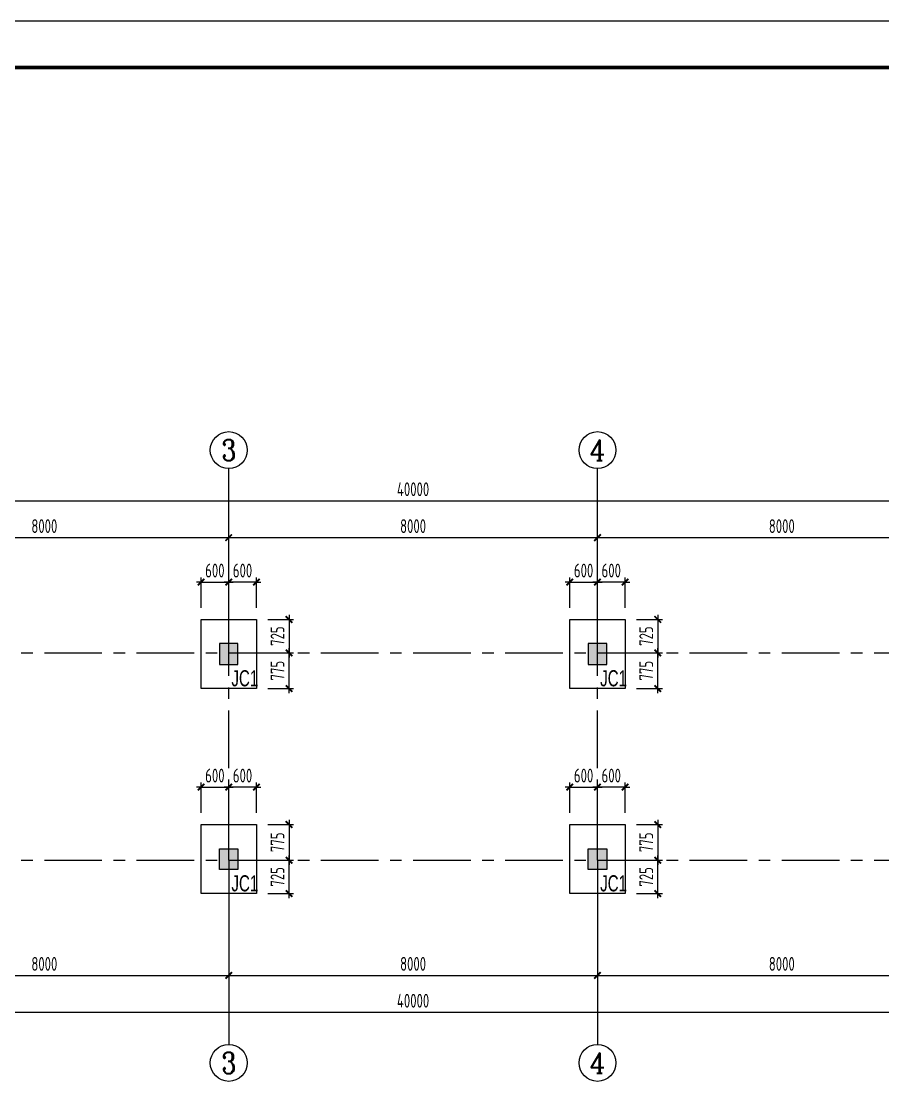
# Model space of a CAD drawing. Extents: x -544850 to 241437, y -10347 to 32059.
# Drawn here: x -397639 to -378952, y 8490 to 31653 of the extents above; entities that cross this region are included whole.
import ezdxf
from ezdxf.enums import TextEntityAlignment as Align

# ---------------------------------------------------------------- set-up
doc = ezdxf.new("R2010")
doc.units = 0
doc.header["$LTSCALE"] = 1000
doc.linetypes.add('CENTER', pattern=[2, 1.25, -0.25, 0.25, -0.25])
doc.layers.get('0').update_dxf_attribs({"linetype": 'CONTINUOUS'})
doc.layers.get('Defpoints').update_dxf_attribs({"linetype": 'CONTINUOUS'})
for name, color, linetype in [('AXIS', 253, 'CENTER'), ('AXIS_DIM', 3, 'CONTINUOUS'), ('COLU', 7, 'CONTINUOUS'), ('COLU_HATCH', 251, 'CONTINUOUS'), ('TEXT', 7, 'CONTINUOUS'), ('图框(锁住)', 7, 'CONTINUOUS')]:
    doc.layers.add(name, color=color, linetype=linetype)
doc.styles.add('_TCH_AXIS', font='COMPLEX', dxfattribs={"bigfont": 'GBCBIG'})
doc.styles.add('TSSD_Dimension', font='tssdeng.shx', dxfattribs={"width": 0.7, "bigfont": 'hztxt.shx'})
doc.styles.add('TSSD_Rein', font='天和字符.shx', dxfattribs={"width": 0.7, "bigfont": '天和汉字.shx'})
doc.dimstyles.new('TSSD_100_100', dxfattribs={"dimtxt": 300, "dimasz": 100, "dimexe": 100, "dimexo": 250, "dimgap": 100, "dimtad": 1, "dimdec": 0, "dimzin": 0, "dimdsep": 46, "dimtxsty": 'TSSD_Dimension', "dimblk": 'ARCHTICK', "dimblk1": 'ARCHTICK', "dimblk2": 'ARCHTICK', "dimcen": 0, "dimdle": 100, "dimclrt": 7, "dimadec": 0, "dimazin": 0, "dimtfac": 1, "dimtdec": 0, "dimtix": 1, "dimtmove": 2, "dimatfit": 3, "dimldrblk": 'ARCHTICK', "dimfxl": 0, "dimtolj": 1, "dimtzin": 0, "dimarcsym": 0})

# ---------------------------------------------------------------- blocks, each defined once
blk = doc.blocks.new('_ArchTick')
at = {"color": 0, "linetype": 'ByBlock', "const_width": 0.4}
blk.add_lwpolyline([(-0.71, -0.71), (0.71, 0.71)], dxfattribs=at)
blk = doc.blocks.new('*D297')
at = {"layer": 'AXIS_DIM', "color": 0, "lineweight": -2, "transparency": 16777216}
for p, q in [((-409140, 18198), (-409140, 21348)), ((-369140, 18198), (-369140, 21348)), ((-409240, 21248), (-369040, 21248))]:
    blk.add_line(p, q, dxfattribs=at)
at = {"layer": 'Defpoints', "color": 0, "transparency": 16777216}
for p in [(-369140, 21248), (-409140, 17948), (-369140, 17948)]:
    blk.add_point(p, dxfattribs=at)
at = {"layer": 'AXIS_DIM', "color": 0, "lineweight": -2, "transparency": 16777216, "xscale": 100, "yscale": 100, "zscale": 100, "rotation": 180}
blk.add_blockref('_ArchTick', (-409140, 21248), dxfattribs=at)
at = {"layer": 'AXIS_DIM', "color": 0, "lineweight": -2, "transparency": 16777216, "xscale": 100, "yscale": 100, "zscale": 100}
blk.add_blockref('_ArchTick', (-369140, 21248), dxfattribs=at)
at = {"layer": 'AXIS_DIM', "color": 7, "transparency": 16777216, "insert": (-389140, 21498), "char_height": 300, "attachment_point": 5, "style": 'TSSD_Dimension'}
blk.add_mtext('\\A1;40000', dxfattribs=at)
blk = doc.blocks.new('*D299')
at = {"layer": 'AXIS_DIM', "color": 0, "lineweight": -2, "transparency": 16777216}
for p, q in [((-401240, 20448), (-393040, 20448)), ((-401140, 18198), (-401140, 20548)), ((-393140, 18198), (-393140, 20548))]:
    blk.add_line(p, q, dxfattribs=at)
at = {"layer": 'Defpoints', "color": 0, "transparency": 16777216}
for p in [(-393140, 20448), (-401140, 17948), (-393140, 17948)]:
    blk.add_point(p, dxfattribs=at)
at = {"layer": 'AXIS_DIM', "color": 0, "lineweight": -2, "transparency": 16777216, "xscale": 100, "yscale": 100, "zscale": 100, "rotation": 180}
blk.add_blockref('_ArchTick', (-401140, 20448), dxfattribs=at)
at = {"layer": 'AXIS_DIM', "color": 0, "lineweight": -2, "transparency": 16777216, "xscale": 100, "yscale": 100, "zscale": 100}
blk.add_blockref('_ArchTick', (-393140, 20448), dxfattribs=at)
at = {"layer": 'AXIS_DIM', "color": 7, "transparency": 16777216, "insert": (-397140, 20698), "char_height": 300, "attachment_point": 5, "style": 'TSSD_Dimension'}
blk.add_mtext('\\A1;8000', dxfattribs=at)
blk = doc.blocks.new('*D300')
at = {"layer": 'AXIS_DIM', "color": 0, "lineweight": -2, "transparency": 16777216}
for p, q in [((-393240, 20448), (-385040, 20448)), ((-393140, 18198), (-393140, 20548)), ((-385140, 18198), (-385140, 20548))]:
    blk.add_line(p, q, dxfattribs=at)
at = {"layer": 'Defpoints', "color": 0, "transparency": 16777216}
for p in [(-385140, 20448), (-393140, 17948), (-385140, 17948)]:
    blk.add_point(p, dxfattribs=at)
at = {"layer": 'AXIS_DIM', "color": 0, "lineweight": -2, "transparency": 16777216, "xscale": 100, "yscale": 100, "zscale": 100, "rotation": 180}
blk.add_blockref('_ArchTick', (-393140, 20448), dxfattribs=at)
at = {"layer": 'AXIS_DIM', "color": 0, "lineweight": -2, "transparency": 16777216, "xscale": 100, "yscale": 100, "zscale": 100}
blk.add_blockref('_ArchTick', (-385140, 20448), dxfattribs=at)
at = {"layer": 'AXIS_DIM', "color": 7, "transparency": 16777216, "insert": (-389140, 20698), "char_height": 300, "attachment_point": 5, "style": 'TSSD_Dimension'}
blk.add_mtext('\\A1;8000', dxfattribs=at)
blk = doc.blocks.new('*D301')
at = {"layer": 'AXIS_DIM', "color": 0, "lineweight": -2, "transparency": 16777216}
for p, q in [((-385240, 20448), (-377040, 20448)), ((-385140, 18198), (-385140, 20548)), ((-377140, 18198), (-377140, 20548))]:
    blk.add_line(p, q, dxfattribs=at)
at = {"layer": 'Defpoints', "color": 0, "transparency": 16777216}
for p in [(-377140, 20448), (-385140, 17948), (-377140, 17948)]:
    blk.add_point(p, dxfattribs=at)
at = {"layer": 'AXIS_DIM', "color": 0, "lineweight": -2, "transparency": 16777216, "xscale": 100, "yscale": 100, "zscale": 100, "rotation": 180}
blk.add_blockref('_ArchTick', (-385140, 20448), dxfattribs=at)
at = {"layer": 'AXIS_DIM', "color": 0, "lineweight": -2, "transparency": 16777216, "xscale": 100, "yscale": 100, "zscale": 100}
blk.add_blockref('_ArchTick', (-377140, 20448), dxfattribs=at)
at = {"layer": 'AXIS_DIM', "color": 7, "transparency": 16777216, "insert": (-381140, 20698), "char_height": 300, "attachment_point": 5, "style": 'TSSD_Dimension'}
blk.add_mtext('\\A1;8000', dxfattribs=at)
blk = doc.blocks.new('*D304')
at = {"layer": 'AXIS_DIM', "color": 0, "lineweight": -2, "transparency": 16777216}
for p, q in [((-401140, 13198), (-401140, 10848)), ((-393140, 13198), (-393140, 10848)), ((-401240, 10948), (-393040, 10948))]:
    blk.add_line(p, q, dxfattribs=at)
at = {"layer": 'Defpoints', "color": 0, "transparency": 16777216}
for p in [(-401140, 13448), (-393140, 13448), (-393140, 10948)]:
    blk.add_point(p, dxfattribs=at)
at = {"layer": 'AXIS_DIM', "color": 0, "lineweight": -2, "transparency": 16777216, "xscale": 100, "yscale": 100, "zscale": 100, "rotation": 180}
blk.add_blockref('_ArchTick', (-401140, 10948), dxfattribs=at)
at = {"layer": 'AXIS_DIM', "color": 0, "lineweight": -2, "transparency": 16777216, "xscale": 100, "yscale": 100, "zscale": 100}
blk.add_blockref('_ArchTick', (-393140, 10948), dxfattribs=at)
at = {"layer": 'AXIS_DIM', "color": 7, "transparency": 16777216, "insert": (-397140, 11198), "char_height": 300, "attachment_point": 5, "style": 'TSSD_Dimension'}
blk.add_mtext('\\A1;8000', dxfattribs=at)
blk = doc.blocks.new('*D305')
at = {"layer": 'AXIS_DIM', "color": 0, "lineweight": -2, "transparency": 16777216}
for p, q in [((-393140, 13198), (-393140, 10848)), ((-385140, 13198), (-385140, 10848)), ((-393240, 10948), (-385040, 10948))]:
    blk.add_line(p, q, dxfattribs=at)
at = {"layer": 'Defpoints', "color": 0, "transparency": 16777216}
for p in [(-393140, 13448), (-385140, 13448), (-385140, 10948)]:
    blk.add_point(p, dxfattribs=at)
at = {"layer": 'AXIS_DIM', "color": 0, "lineweight": -2, "transparency": 16777216, "xscale": 100, "yscale": 100, "zscale": 100, "rotation": 180}
blk.add_blockref('_ArchTick', (-393140, 10948), dxfattribs=at)
at = {"layer": 'AXIS_DIM', "color": 0, "lineweight": -2, "transparency": 16777216, "xscale": 100, "yscale": 100, "zscale": 100}
blk.add_blockref('_ArchTick', (-385140, 10948), dxfattribs=at)
at = {"layer": 'AXIS_DIM', "color": 7, "transparency": 16777216, "insert": (-389140, 11198), "char_height": 300, "attachment_point": 5, "style": 'TSSD_Dimension'}
blk.add_mtext('\\A1;8000', dxfattribs=at)
blk = doc.blocks.new('*D306')
at = {"layer": 'AXIS_DIM', "color": 0, "lineweight": -2, "transparency": 16777216}
for p, q in [((-385140, 13198), (-385140, 10848)), ((-377140, 13198), (-377140, 10848)), ((-385240, 10948), (-377040, 10948))]:
    blk.add_line(p, q, dxfattribs=at)
at = {"layer": 'Defpoints', "color": 0, "transparency": 16777216}
for p in [(-385140, 13448), (-377140, 13448), (-377140, 10948)]:
    blk.add_point(p, dxfattribs=at)
at = {"layer": 'AXIS_DIM', "color": 0, "lineweight": -2, "transparency": 16777216, "xscale": 100, "yscale": 100, "zscale": 100, "rotation": 180}
blk.add_blockref('_ArchTick', (-385140, 10948), dxfattribs=at)
at = {"layer": 'AXIS_DIM', "color": 0, "lineweight": -2, "transparency": 16777216, "xscale": 100, "yscale": 100, "zscale": 100}
blk.add_blockref('_ArchTick', (-377140, 10948), dxfattribs=at)
at = {"layer": 'AXIS_DIM', "color": 7, "transparency": 16777216, "insert": (-381140, 11198), "char_height": 300, "attachment_point": 5, "style": 'TSSD_Dimension'}
blk.add_mtext('\\A1;8000', dxfattribs=at)
blk = doc.blocks.new('*D308')
at = {"layer": 'AXIS_DIM', "color": 0, "lineweight": -2, "transparency": 16777216}
for p, q in [((-409140, 13198), (-409140, 10048)), ((-369140, 13198), (-369140, 10048)), ((-409240, 10148), (-369040, 10148))]:
    blk.add_line(p, q, dxfattribs=at)
at = {"layer": 'Defpoints', "color": 0, "transparency": 16777216}
for p in [(-409140, 13448), (-369140, 13448), (-369140, 10148)]:
    blk.add_point(p, dxfattribs=at)
at = {"layer": 'AXIS_DIM', "color": 0, "lineweight": -2, "transparency": 16777216, "xscale": 100, "yscale": 100, "zscale": 100, "rotation": 180}
blk.add_blockref('_ArchTick', (-409140, 10148), dxfattribs=at)
at = {"layer": 'AXIS_DIM', "color": 0, "lineweight": -2, "transparency": 16777216, "xscale": 100, "yscale": 100, "zscale": 100}
blk.add_blockref('_ArchTick', (-369140, 10148), dxfattribs=at)
at = {"layer": 'AXIS_DIM', "color": 7, "transparency": 16777216, "insert": (-389140, 10398), "char_height": 300, "attachment_point": 5, "style": 'TSSD_Dimension'}
blk.add_mtext('\\A1;40000', dxfattribs=at)
blk = doc.blocks.new('FDTERTER')
at = {"layer": '图框(锁住)', "color": 3, "linetype": 'Continuous'}
blk.add_line((59385, 41988), (-15, 41988), dxfattribs=at)
at = {"layer": '图框(锁住)', "linetype": 'Continuous', "const_width": 80}
blk.add_lwpolyline([(58385, 39888), (58385, 40988), (2485, 40988), (2485, 988), (58385, 988)], close=True, dxfattribs=at)
blk = doc.blocks.new('*D389')
at = {"layer": 'AXIS_DIM', "color": 0, "lineweight": -2, "transparency": 16777216}
for p, q in [((-392290, 13448), (-391731, 13448)), ((-391831, 12623), (-391831, 13548)), ((-392290, 12723), (-391731, 12723))]:
    blk.add_line(p, q, dxfattribs=at)
at = {"layer": 'Defpoints', "color": 0, "transparency": 16777216}
for p in [(-392540, 13448), (-391831, 13448), (-392540, 12723)]:
    blk.add_point(p, dxfattribs=at)
at = {"layer": 'AXIS_DIM', "color": 0, "lineweight": -2, "transparency": 16777216, "xscale": 100, "yscale": 100, "zscale": 100}
for p, rotation in [((-391831, 13448), 90), ((-391831, 12723), 270)]:
    blk.add_blockref('_ArchTick', p, dxfattribs=dict(at, rotation=rotation))
at = {"layer": 'AXIS_DIM', "color": 7, "transparency": 16777216, "insert": (-392081, 13086), "char_height": 300, "attachment_point": 5, "rotation": 90, "style": 'TSSD_Dimension'}
blk.add_mtext('\\A1;725', dxfattribs=at)
blk = doc.blocks.new('*D390')
at = {"layer": 'AXIS_DIM', "color": 0, "lineweight": -2, "transparency": 16777216}
for p, q in [((-392290, 14223), (-391731, 14223)), ((-391831, 14323), (-391831, 13348)), ((-392290, 13448), (-391731, 13448))]:
    blk.add_line(p, q, dxfattribs=at)
at = {"layer": 'Defpoints', "color": 0, "transparency": 16777216}
for p in [(-392540, 14223), (-392540, 13448), (-391831, 13448)]:
    blk.add_point(p, dxfattribs=at)
at = {"layer": 'AXIS_DIM', "color": 0, "lineweight": -2, "transparency": 16777216, "xscale": 100, "yscale": 100, "zscale": 100}
for p, rotation in [((-391831, 14223), 90), ((-391831, 13448), 270)]:
    blk.add_blockref('_ArchTick', p, dxfattribs=dict(at, rotation=rotation))
at = {"layer": 'AXIS_DIM', "color": 7, "transparency": 16777216, "insert": (-392081, 13836), "char_height": 300, "attachment_point": 5, "rotation": 90, "style": 'TSSD_Dimension'}
blk.add_mtext('\\A1;775', dxfattribs=at)
blk = doc.blocks.new('*D391')
at = {"layer": 'AXIS_DIM', "color": 0, "lineweight": -2, "transparency": 16777216}
for p, q in [((-384290, 13448), (-383731, 13448)), ((-383831, 12623), (-383831, 13548)), ((-384290, 12723), (-383731, 12723))]:
    blk.add_line(p, q, dxfattribs=at)
at = {"layer": 'Defpoints', "color": 0, "transparency": 16777216}
for p in [(-384540, 13448), (-383831, 13448), (-384540, 12723)]:
    blk.add_point(p, dxfattribs=at)
at = {"layer": 'AXIS_DIM', "color": 0, "lineweight": -2, "transparency": 16777216, "xscale": 100, "yscale": 100, "zscale": 100}
for p, rotation in [((-383831, 13448), 90), ((-383831, 12723), 270)]:
    blk.add_blockref('_ArchTick', p, dxfattribs=dict(at, rotation=rotation))
at = {"layer": 'AXIS_DIM', "color": 7, "transparency": 16777216, "insert": (-384081, 13086), "char_height": 300, "attachment_point": 5, "rotation": 90, "style": 'TSSD_Dimension'}
blk.add_mtext('\\A1;725', dxfattribs=at)
blk = doc.blocks.new('*D392')
at = {"layer": 'AXIS_DIM', "color": 0, "lineweight": -2, "transparency": 16777216}
for p, q in [((-384290, 14223), (-383731, 14223)), ((-383831, 14323), (-383831, 13348)), ((-384290, 13448), (-383731, 13448))]:
    blk.add_line(p, q, dxfattribs=at)
at = {"layer": 'Defpoints', "color": 0, "transparency": 16777216}
for p in [(-384540, 14223), (-384540, 13448), (-383831, 13448)]:
    blk.add_point(p, dxfattribs=at)
at = {"layer": 'AXIS_DIM', "color": 0, "lineweight": -2, "transparency": 16777216, "xscale": 100, "yscale": 100, "zscale": 100}
for p, rotation in [((-383831, 14223), 90), ((-383831, 13448), 270)]:
    blk.add_blockref('_ArchTick', p, dxfattribs=dict(at, rotation=rotation))
at = {"layer": 'AXIS_DIM', "color": 7, "transparency": 16777216, "insert": (-384081, 13836), "char_height": 300, "attachment_point": 5, "rotation": 90, "style": 'TSSD_Dimension'}
blk.add_mtext('\\A1;775', dxfattribs=at)
blk = doc.blocks.new('*D399')
at = {"layer": 'AXIS_DIM', "color": 0, "lineweight": -2, "transparency": 16777216}
for p, q in [((-393740, 14473), (-393740, 15134)), ((-393140, 14473), (-393140, 15134)), ((-393740, 15034), (-393840, 15034)), ((-393740, 15034), (-393140, 15034)), ((-393140, 15034), (-393040, 15034))]:
    blk.add_line(p, q, dxfattribs=at)
at = {"layer": 'Defpoints', "color": 0, "transparency": 16777216}
for p in [(-393140, 15034), (-393740, 14223), (-393140, 14223)]:
    blk.add_point(p, dxfattribs=at)
at = {"layer": 'AXIS_DIM', "color": 0, "lineweight": -2, "transparency": 16777216, "xscale": 100, "yscale": 100, "zscale": 100}
blk.add_blockref('_ArchTick', (-393740, 15034), dxfattribs=at)
at = {"layer": 'AXIS_DIM', "color": 0, "lineweight": -2, "transparency": 16777216, "xscale": 100, "yscale": 100, "zscale": 100, "rotation": 180}
blk.add_blockref('_ArchTick', (-393140, 15034), dxfattribs=at)
at = {"layer": 'AXIS_DIM', "color": 7, "transparency": 16777216, "insert": (-393440, 15284), "char_height": 300, "attachment_point": 5, "style": 'TSSD_Dimension'}
blk.add_mtext('\\A1;600', dxfattribs=at)
blk = doc.blocks.new('*D400')
at = {"layer": 'AXIS_DIM', "color": 0, "lineweight": -2, "transparency": 16777216}
for p, q in [((-393140, 14473), (-393140, 15134)), ((-392540, 14473), (-392540, 15134)), ((-393140, 15034), (-393240, 15034)), ((-392540, 15034), (-393140, 15034)), ((-392540, 15034), (-392440, 15034))]:
    blk.add_line(p, q, dxfattribs=at)
at = {"layer": 'Defpoints', "color": 0, "transparency": 16777216}
for p in [(-393140, 15034), (-393140, 14223), (-392540, 14223)]:
    blk.add_point(p, dxfattribs=at)
at = {"layer": 'AXIS_DIM', "color": 0, "lineweight": -2, "transparency": 16777216, "xscale": 100, "yscale": 100, "zscale": 100}
blk.add_blockref('_ArchTick', (-393140, 15034), dxfattribs=at)
at = {"layer": 'AXIS_DIM', "color": 0, "lineweight": -2, "transparency": 16777216, "xscale": 100, "yscale": 100, "zscale": 100, "rotation": 180}
blk.add_blockref('_ArchTick', (-392540, 15034), dxfattribs=at)
at = {"layer": 'AXIS_DIM', "color": 7, "transparency": 16777216, "insert": (-392840, 15284), "char_height": 300, "attachment_point": 5, "style": 'TSSD_Dimension'}
blk.add_mtext('\\A1;600', dxfattribs=at)
blk = doc.blocks.new('*D401')
at = {"layer": 'AXIS_DIM', "color": 0, "lineweight": -2, "transparency": 16777216}
for p, q in [((-385740, 14473), (-385740, 15134)), ((-385140, 14473), (-385140, 15134)), ((-385740, 15034), (-385840, 15034)), ((-385740, 15034), (-385140, 15034)), ((-385140, 15034), (-385040, 15034))]:
    blk.add_line(p, q, dxfattribs=at)
at = {"layer": 'Defpoints', "color": 0, "transparency": 16777216}
for p in [(-385140, 15034), (-385740, 14223), (-385140, 14223)]:
    blk.add_point(p, dxfattribs=at)
at = {"layer": 'AXIS_DIM', "color": 0, "lineweight": -2, "transparency": 16777216, "xscale": 100, "yscale": 100, "zscale": 100}
blk.add_blockref('_ArchTick', (-385740, 15034), dxfattribs=at)
at = {"layer": 'AXIS_DIM', "color": 0, "lineweight": -2, "transparency": 16777216, "xscale": 100, "yscale": 100, "zscale": 100, "rotation": 180}
blk.add_blockref('_ArchTick', (-385140, 15034), dxfattribs=at)
at = {"layer": 'AXIS_DIM', "color": 7, "transparency": 16777216, "insert": (-385440, 15284), "char_height": 300, "attachment_point": 5, "style": 'TSSD_Dimension'}
blk.add_mtext('\\A1;600', dxfattribs=at)
blk = doc.blocks.new('*D402')
at = {"layer": 'AXIS_DIM', "color": 0, "lineweight": -2, "transparency": 16777216}
for p, q in [((-385140, 14473), (-385140, 15134)), ((-384540, 14473), (-384540, 15134)), ((-385140, 15034), (-385240, 15034)), ((-384540, 15034), (-385140, 15034)), ((-384540, 15034), (-384440, 15034))]:
    blk.add_line(p, q, dxfattribs=at)
at = {"layer": 'Defpoints', "color": 0, "transparency": 16777216}
for p in [(-385140, 15034), (-385140, 14223), (-384540, 14223)]:
    blk.add_point(p, dxfattribs=at)
at = {"layer": 'AXIS_DIM', "color": 0, "lineweight": -2, "transparency": 16777216, "xscale": 100, "yscale": 100, "zscale": 100}
blk.add_blockref('_ArchTick', (-385140, 15034), dxfattribs=at)
at = {"layer": 'AXIS_DIM', "color": 0, "lineweight": -2, "transparency": 16777216, "xscale": 100, "yscale": 100, "zscale": 100, "rotation": 180}
blk.add_blockref('_ArchTick', (-384540, 15034), dxfattribs=at)
at = {"layer": 'AXIS_DIM', "color": 7, "transparency": 16777216, "insert": (-384840, 15284), "char_height": 300, "attachment_point": 5, "style": 'TSSD_Dimension'}
blk.add_mtext('\\A1;600', dxfattribs=at)
blk = doc.blocks.new('*D411')
at = {"layer": 'AXIS_DIM', "color": 0, "lineweight": -2, "transparency": 16777216}
for p, q in [((-383831, 18773), (-383831, 17848)), ((-384290, 18673), (-383731, 18673)), ((-384290, 17948), (-383731, 17948))]:
    blk.add_line(p, q, dxfattribs=at)
at = {"layer": 'Defpoints', "color": 0, "transparency": 16777216}
for p in [(-384540, 18673), (-384540, 17948), (-383831, 17948)]:
    blk.add_point(p, dxfattribs=at)
at = {"layer": 'AXIS_DIM', "color": 0, "lineweight": -2, "transparency": 16777216, "xscale": 100, "yscale": 100, "zscale": 100}
for p, rotation in [((-383831, 18673), 90), ((-383831, 17948), 270)]:
    blk.add_blockref('_ArchTick', p, dxfattribs=dict(at, rotation=rotation))
at = {"layer": 'AXIS_DIM', "color": 7, "transparency": 16777216, "insert": (-384081, 18311), "char_height": 300, "attachment_point": 5, "rotation": 90, "style": 'TSSD_Dimension'}
blk.add_mtext('\\A1;725', dxfattribs=at)
blk = doc.blocks.new('*D412')
at = {"layer": 'AXIS_DIM', "color": 0, "lineweight": -2, "transparency": 16777216}
for p, q in [((-384290, 17948), (-383731, 17948)), ((-383831, 17073), (-383831, 18048)), ((-384290, 17173), (-383731, 17173))]:
    blk.add_line(p, q, dxfattribs=at)
at = {"layer": 'Defpoints', "color": 0, "transparency": 16777216}
for p in [(-384540, 17948), (-383831, 17948), (-384540, 17173)]:
    blk.add_point(p, dxfattribs=at)
at = {"layer": 'AXIS_DIM', "color": 0, "lineweight": -2, "transparency": 16777216, "xscale": 100, "yscale": 100, "zscale": 100}
for p, rotation in [((-383831, 17948), 90), ((-383831, 17173), 270)]:
    blk.add_blockref('_ArchTick', p, dxfattribs=dict(at, rotation=rotation))
at = {"layer": 'AXIS_DIM', "color": 7, "transparency": 16777216, "insert": (-384081, 17561), "char_height": 300, "attachment_point": 5, "rotation": 90, "style": 'TSSD_Dimension'}
blk.add_mtext('\\A1;775', dxfattribs=at)
blk = doc.blocks.new('*D413')
at = {"layer": 'AXIS_DIM', "color": 0, "lineweight": -2, "transparency": 16777216}
for p, q in [((-391831, 18773), (-391831, 17848)), ((-392290, 18673), (-391731, 18673)), ((-392290, 17948), (-391731, 17948))]:
    blk.add_line(p, q, dxfattribs=at)
at = {"layer": 'Defpoints', "color": 0, "transparency": 16777216}
for p in [(-392540, 18673), (-392540, 17948), (-391831, 17948)]:
    blk.add_point(p, dxfattribs=at)
at = {"layer": 'AXIS_DIM', "color": 0, "lineweight": -2, "transparency": 16777216, "xscale": 100, "yscale": 100, "zscale": 100}
for p, rotation in [((-391831, 18673), 90), ((-391831, 17948), 270)]:
    blk.add_blockref('_ArchTick', p, dxfattribs=dict(at, rotation=rotation))
at = {"layer": 'AXIS_DIM', "color": 7, "transparency": 16777216, "insert": (-392081, 18311), "char_height": 300, "attachment_point": 5, "rotation": 90, "style": 'TSSD_Dimension'}
blk.add_mtext('\\A1;725', dxfattribs=at)
blk = doc.blocks.new('*D414')
at = {"layer": 'AXIS_DIM', "color": 0, "lineweight": -2, "transparency": 16777216}
for p, q in [((-392290, 17948), (-391731, 17948)), ((-391831, 17073), (-391831, 18048)), ((-392290, 17173), (-391731, 17173))]:
    blk.add_line(p, q, dxfattribs=at)
at = {"layer": 'Defpoints', "color": 0, "transparency": 16777216}
for p in [(-392540, 17948), (-391831, 17948), (-392540, 17173)]:
    blk.add_point(p, dxfattribs=at)
at = {"layer": 'AXIS_DIM', "color": 0, "lineweight": -2, "transparency": 16777216, "xscale": 100, "yscale": 100, "zscale": 100}
for p, rotation in [((-391831, 17948), 90), ((-391831, 17173), 270)]:
    blk.add_blockref('_ArchTick', p, dxfattribs=dict(at, rotation=rotation))
at = {"layer": 'AXIS_DIM', "color": 7, "transparency": 16777216, "insert": (-392081, 17561), "char_height": 300, "attachment_point": 5, "rotation": 90, "style": 'TSSD_Dimension'}
blk.add_mtext('\\A1;775', dxfattribs=at)
blk = doc.blocks.new('*D427')
at = {"layer": 'AXIS_DIM', "color": 0, "lineweight": -2, "transparency": 16777216}
for p, q in [((-393740, 19484), (-393840, 19484)), ((-393740, 18923), (-393740, 19584)), ((-393740, 19484), (-393140, 19484)), ((-393140, 18923), (-393140, 19584)), ((-393140, 19484), (-393040, 19484))]:
    blk.add_line(p, q, dxfattribs=at)
at = {"layer": 'Defpoints', "color": 0, "transparency": 16777216}
for p in [(-393140, 19484), (-393740, 18673), (-393140, 18673)]:
    blk.add_point(p, dxfattribs=at)
at = {"layer": 'AXIS_DIM', "color": 0, "lineweight": -2, "transparency": 16777216, "xscale": 100, "yscale": 100, "zscale": 100}
blk.add_blockref('_ArchTick', (-393740, 19484), dxfattribs=at)
at = {"layer": 'AXIS_DIM', "color": 0, "lineweight": -2, "transparency": 16777216, "xscale": 100, "yscale": 100, "zscale": 100, "rotation": 180}
blk.add_blockref('_ArchTick', (-393140, 19484), dxfattribs=at)
at = {"layer": 'AXIS_DIM', "color": 7, "transparency": 16777216, "insert": (-393440, 19734), "char_height": 300, "attachment_point": 5, "style": 'TSSD_Dimension'}
blk.add_mtext('\\A1;600', dxfattribs=at)
blk = doc.blocks.new('*D428')
at = {"layer": 'AXIS_DIM', "color": 0, "lineweight": -2, "transparency": 16777216}
for p, q in [((-393140, 19484), (-393240, 19484)), ((-393140, 18923), (-393140, 19584)), ((-392540, 19484), (-393140, 19484)), ((-392540, 18923), (-392540, 19584)), ((-392540, 19484), (-392440, 19484))]:
    blk.add_line(p, q, dxfattribs=at)
at = {"layer": 'Defpoints', "color": 0, "transparency": 16777216}
for p in [(-393140, 19484), (-393140, 18673), (-392540, 18673)]:
    blk.add_point(p, dxfattribs=at)
at = {"layer": 'AXIS_DIM', "color": 0, "lineweight": -2, "transparency": 16777216, "xscale": 100, "yscale": 100, "zscale": 100}
blk.add_blockref('_ArchTick', (-393140, 19484), dxfattribs=at)
at = {"layer": 'AXIS_DIM', "color": 0, "lineweight": -2, "transparency": 16777216, "xscale": 100, "yscale": 100, "zscale": 100, "rotation": 180}
blk.add_blockref('_ArchTick', (-392540, 19484), dxfattribs=at)
at = {"layer": 'AXIS_DIM', "color": 7, "transparency": 16777216, "insert": (-392840, 19734), "char_height": 300, "attachment_point": 5, "style": 'TSSD_Dimension'}
blk.add_mtext('\\A1;600', dxfattribs=at)
blk = doc.blocks.new('*D429')
at = {"layer": 'AXIS_DIM', "color": 0, "lineweight": -2, "transparency": 16777216}
for p, q in [((-385740, 19484), (-385840, 19484)), ((-385740, 18923), (-385740, 19584)), ((-385740, 19484), (-385140, 19484)), ((-385140, 18923), (-385140, 19584)), ((-385140, 19484), (-385040, 19484))]:
    blk.add_line(p, q, dxfattribs=at)
at = {"layer": 'Defpoints', "color": 0, "transparency": 16777216}
for p in [(-385140, 19484), (-385740, 18673), (-385140, 18673)]:
    blk.add_point(p, dxfattribs=at)
at = {"layer": 'AXIS_DIM', "color": 0, "lineweight": -2, "transparency": 16777216, "xscale": 100, "yscale": 100, "zscale": 100}
blk.add_blockref('_ArchTick', (-385740, 19484), dxfattribs=at)
at = {"layer": 'AXIS_DIM', "color": 0, "lineweight": -2, "transparency": 16777216, "xscale": 100, "yscale": 100, "zscale": 100, "rotation": 180}
blk.add_blockref('_ArchTick', (-385140, 19484), dxfattribs=at)
at = {"layer": 'AXIS_DIM', "color": 7, "transparency": 16777216, "insert": (-385440, 19734), "char_height": 300, "attachment_point": 5, "style": 'TSSD_Dimension'}
blk.add_mtext('\\A1;600', dxfattribs=at)
blk = doc.blocks.new('*D430')
at = {"layer": 'AXIS_DIM', "color": 0, "lineweight": -2, "transparency": 16777216}
for p, q in [((-385140, 19484), (-385240, 19484)), ((-385140, 18923), (-385140, 19584)), ((-384540, 19484), (-385140, 19484)), ((-384540, 18923), (-384540, 19584)), ((-384540, 19484), (-384440, 19484))]:
    blk.add_line(p, q, dxfattribs=at)
at = {"layer": 'Defpoints', "color": 0, "transparency": 16777216}
for p in [(-385140, 19484), (-385140, 18673), (-384540, 18673)]:
    blk.add_point(p, dxfattribs=at)
at = {"layer": 'AXIS_DIM', "color": 0, "lineweight": -2, "transparency": 16777216, "xscale": 100, "yscale": 100, "zscale": 100}
blk.add_blockref('_ArchTick', (-385140, 19484), dxfattribs=at)
at = {"layer": 'AXIS_DIM', "color": 0, "lineweight": -2, "transparency": 16777216, "xscale": 100, "yscale": 100, "zscale": 100, "rotation": 180}
blk.add_blockref('_ArchTick', (-384540, 19484), dxfattribs=at)
at = {"layer": 'AXIS_DIM', "color": 7, "transparency": 16777216, "insert": (-384840, 19734), "char_height": 300, "attachment_point": 5, "style": 'TSSD_Dimension'}
blk.add_mtext('\\A1;600', dxfattribs=at)

msp = doc.modelspace()

# ---------------------------------------------------------------- hatches: boundary and pattern name
at = {"layer": 'COLU_HATCH'}
for points in [[(-393339.7, 17698), (-392939.7, 17698), (-392939.7, 18148), (-393339.7, 18148)], [(-385339.7, 17698), (-384939.7, 17698), (-384939.7, 18148), (-385339.7, 18148)], [(-393339.7, 13698), (-392939.7, 13698), (-392939.7, 13248), (-393339.7, 13248)], [(-385339.7, 13698), (-384939.7, 13698), (-384939.7, 13248), (-385339.7, 13248)]]:
    msp.add_hatch(color=256, dxfattribs=at).paths.add_polyline_path(points)

# ---------------------------------------------------------------- linework, layer by layer
at = {"layer": 'AXIS'}
for p, q in [((-409139.7, 17948), (-369139.7, 17948)), ((-393139.7, 13448), (-393139.7, 17948)), ((-385139.7, 13448), (-385139.7, 17948)), ((-409139.7, 13448), (-369139.7, 13448))]:
    msp.add_line(p, q, dxfattribs=at)
at = {"layer": 'AXIS_DIM'}
for p, q in [((-393139.7, 17948), (-393139.7, 21948)), ((-385139.7, 17948), (-385139.7, 21948)), ((-393139.7, 13448), (-393139.7, 9448)), ((-385139.7, 13448), (-385139.7, 9448))]:
    msp.add_line(p, q, dxfattribs=at)
for centre in [(-393139.7, 22348), (-385139.7, 22348), (-393139.7, 9048), (-385139.7, 9048)]:
    msp.add_circle(centre, 400, dxfattribs=at)
at = {"layer": 'COLU'}
for points in [[(-393739.7, 18673), (-392539.7, 18673), (-392539.7, 17173), (-393739.7, 17173)], [(-385739.7, 18673), (-384539.7, 18673), (-384539.7, 17173), (-385739.7, 17173)], [(-393739.7, 14223), (-392539.7, 14223), (-392539.7, 12723), (-393739.7, 12723)], [(-385739.7, 14223), (-384539.7, 14223), (-384539.7, 12723), (-385739.7, 12723)]]:
    msp.add_lwpolyline(points, close=True, dxfattribs=at)
for points in [[(-393339.7, 17698), (-392939.7, 17698), (-392939.7, 18148), (-393339.7, 18148), (-393339.7, 17698)], [(-385339.7, 17698), (-384939.7, 17698), (-384939.7, 18148), (-385339.7, 18148), (-385339.7, 17698)], [(-393339.7, 13698), (-392939.7, 13698), (-392939.7, 13248), (-393339.7, 13248), (-393339.7, 13698)], [(-385339.7, 13698), (-384939.7, 13698), (-384939.7, 13248), (-385339.7, 13248), (-385339.7, 13698)]]:
    msp.add_lwpolyline(points, dxfattribs=at)

# ---------------------------------------------------------------- block references
at = {"linetype": 'Continuous'}
msp.add_blockref('FDTERTER', (-416309.9, -10334.8), dxfattribs=at)

# ---------------------------------------------------------------- texts
at = {"layer": 'AXIS_DIM', "style": '_TCH_AXIS'}
for s, height, p, p2 in [('3', 465.9, (-393295, 22115.1), (-392984.4, 22115.1)), ('4', 445.4, (-385309.4, 22125.3), (-384970, 22125.3)), ('3', 465.9, (-393295, 8815.1), (-392984.4, 8815.1)), ('4', 445.4, (-385309.4, 8825.3), (-384970, 8825.3))]:
    msp.add_text(s, height=height, dxfattribs=at).set_placement(p, p2, align=Align.FIT)
at = {"layer": 'TEXT', "style": 'TSSD_Rein', "width": 0.7}
for p in [(-393081.2, 17221.4), (-385081.2, 17221.4), (-393081.2, 12771.4), (-385081.2, 12771.4)]:
    msp.add_text('JC1', height=349.75, dxfattribs=at).set_placement(p)

# ---------------------------------------------------------------- dimensions: what is measured, and where the dimension line sits
at = {"layer": 'AXIS_DIM'}
for p1, p2, distance, picture, middle in [((-409139.7, 17948), (-369139.7, 17948), 3300, '*D297', (-389139.7, 21498)), ((-401139.7, 17948), (-393139.7, 17948), 2500, '*D299', (-397139.7, 20698)), ((-393139.7, 17948), (-385139.7, 17948), 2500, '*D300', (-389139.7, 20698)), ((-385139.7, 17948), (-377139.7, 17948), 2500, '*D301', (-381139.7, 20698)), ((-409139.7, 13448), (-369139.7, 13448), -3300, '*D308', (-389139.7, 10398)), ((-401139.7, 13448), (-393139.7, 13448), -2500, '*D304', (-397139.7, 11198)), ((-393139.7, 13448), (-385139.7, 13448), -2500, '*D305', (-389139.7, 11198)), ((-385139.7, 13448), (-377139.7, 13448), -2500, '*D306', (-381139.7, 11198))]:
    dim = msp.add_aligned_dim(p1=p1, p2=p2, distance=distance, dimstyle='TSSD_100_100', dxfattribs=at)
    dim.commit()
    dim.dimension.update_dxf_attribs({"geometry": picture, "text_midpoint": middle})
for base, p1, p2, picture, middle in [((-393139.7, 19483.8), (-393739.7, 18673), (-393139.7, 18673), '*D427', (-393439.7, 19733.8)), ((-385139.7, 19483.8), (-385739.7, 18673), (-385139.7, 18673), '*D429', (-385439.7, 19733.8)), ((-393139.7, 15033.8), (-393739.7, 14223), (-393139.7, 14223), '*D399', (-393439.7, 15283.8)), ((-385139.7, 15033.8), (-385739.7, 14223), (-385139.7, 14223), '*D401', (-385439.7, 15283.8))]:
    dim = msp.add_linear_dim(base=base, p1=p1, p2=p2, dimstyle='TSSD_100_100', dxfattribs=at)
    dim.commit()
    dim.dimension.update_dxf_attribs({"geometry": picture, "text_midpoint": middle})
for base, p1, p2, angle, picture, middle in [((-393139.7, 19483.8), (-392539.7, 18673), (-393139.7, 18673), 180, '*D428', (-392839.7, 19733.8)), ((-385139.7, 19483.8), (-384539.7, 18673), (-385139.7, 18673), 180, '*D430', (-384839.7, 19733.8)), ((-391831.2, 17948), (-392539.7, 18673), (-392539.7, 17948), 270, '*D413', (-392081.2, 18310.5)), ((-383831.2, 17948), (-384539.7, 18673), (-384539.7, 17948), 270, '*D411', (-384081.2, 18310.5)), ((-391831.2, 17948), (-392539.7, 17173), (-392539.7, 17948), 90, '*D414', (-392081.2, 17560.5)), ((-383831.2, 17948), (-384539.7, 17173), (-384539.7, 17948), 90, '*D412', (-384081.2, 17560.5)), ((-393139.7, 15033.8), (-392539.7, 14223), (-393139.7, 14223), 180, '*D400', (-392839.7, 15283.8)), ((-385139.7, 15033.8), (-384539.7, 14223), (-385139.7, 14223), 180, '*D402', (-384839.7, 15283.8)), ((-391831.2, 13448), (-392539.7, 14223), (-392539.7, 13448), 270, '*D390', (-392081.2, 13835.5)), ((-383831.2, 13448), (-384539.7, 14223), (-384539.7, 13448), 270, '*D392', (-384081.2, 13835.5)), ((-391831.2, 13448), (-392539.7, 12723), (-392539.7, 13448), 90, '*D389', (-392081.2, 13085.5)), ((-383831.2, 13448), (-384539.7, 12723), (-384539.7, 13448), 90, '*D391', (-384081.2, 13085.5))]:
    dim = msp.add_linear_dim(base=base, p1=p1, p2=p2, angle=angle, dimstyle='TSSD_100_100', dxfattribs=at)
    dim.commit()
    dim.dimension.update_dxf_attribs({"geometry": picture, "text_midpoint": middle})

doc.saveas('drawing.dxf')
